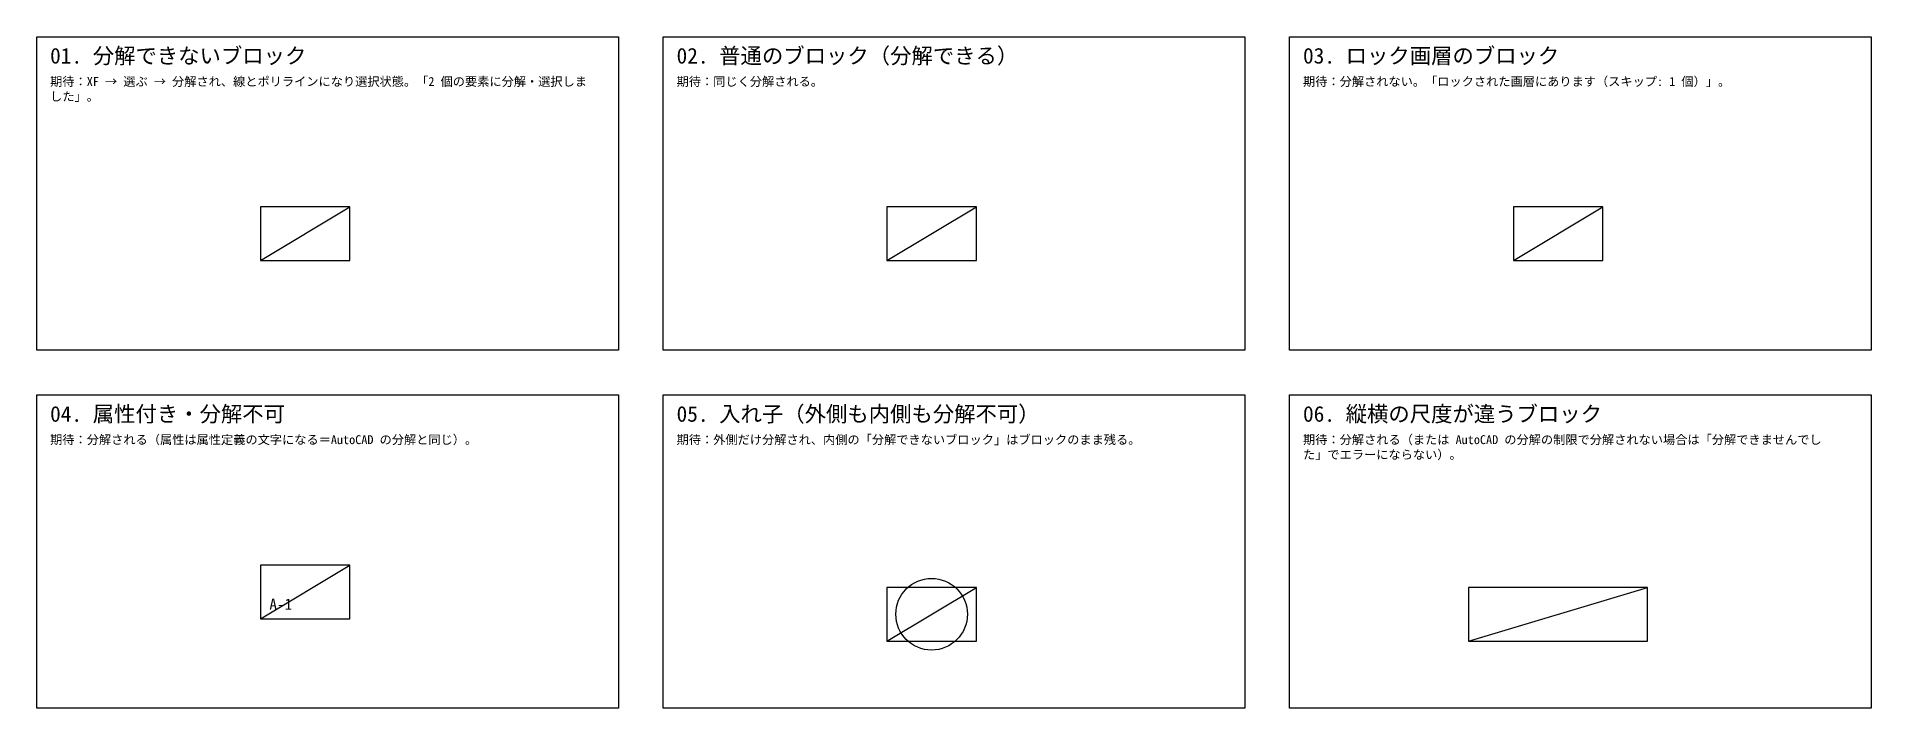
# Model space of a CAD drawing. Header units: millimetres. Extents: x 0 to 410, y -150 to 0.
import ezdxf

# ---------------------------------------------------------------- set-up
doc = ezdxf.new("R2010")
doc.units = ezdxf.units.MM
for name, color, linetype in [('TEST_区画', 9, 'Continuous'), ('TEST_見出し', 8, 'Continuous'), ('ブロック', 3, 'Continuous'), ('ロック', 1, 'Continuous')]:
    doc.layers.add(name, color=color, linetype=linetype)
doc.styles.add('TEST_JP', font='msgothic.ttc')

# ---------------------------------------------------------------- blocks, each defined once
blk = doc.blocks.new('分解できないブロック')
blk.add_line((0, 0), (20, 12))
blk.add_lwpolyline([(0, 0), (20, 0), (20, 12), (0, 12)], close=True)
blk = doc.blocks.new('普通のブロック')
blk.add_line((0, 0), (20, 12))
blk.add_lwpolyline([(0, 0), (20, 0), (20, 12), (0, 12)], close=True)
blk = doc.blocks.new('ロック画層のブロック')
blk.add_line((0, 0), (20, 12))
blk.add_lwpolyline([(0, 0), (20, 0), (20, 12), (0, 12)], close=True)
blk = doc.blocks.new('属性付き_分解不可')
blk.add_line((0, 0), (20, 12))
blk.add_lwpolyline([(0, 0), (20, 0), (20, 12), (0, 12)], close=True)
blk.add_attdef('NO', (2, 2), '', height=2.5)
blk = doc.blocks.new('入れ子_外側')
blk.add_circle((10, 6), 8)
blk.add_blockref('分解できないブロック', (0, 0))

msp = doc.modelspace()

# ---------------------------------------------------------------- linework, layer by layer
at = {"layer": 'TEST_区画'}
for points in [[(0, 0), (130, 0), (130, -70), (0, -70)], [(140, 0), (270, 0), (270, -70), (140, -70)], [(280, 0), (410, 0), (410, -70), (280, -70)], [(0, -80), (130, -80), (130, -150), (0, -150)], [(140, -80), (270, -80), (270, -150), (140, -150)], [(280, -80), (410, -80), (410, -150), (280, -150)]]:
    msp.add_lwpolyline(points, close=True, dxfattribs=at)

# ---------------------------------------------------------------- block references
at = {"layer": 'ブロック'}
for name, p in [('分解できないブロック', (50, -50)), ('普通のブロック', (190, -50)), ('入れ子_外側', (190, -135))]:
    msp.add_blockref(name, p, dxfattribs=at)
msp.add_blockref('属性付き_分解不可', (50, -130), dxfattribs=at).add_auto_attribs({'NO': 'A-1'})
at = {"layer": 'ブロック', "xscale": 2}
msp.add_blockref('普通のブロック', (320, -135), dxfattribs=at)
at = {"layer": 'ロック'}
msp.add_blockref('ロック画層のブロック', (330, -50), dxfattribs=at)

# ---------------------------------------------------------------- texts
at = {"layer": 'TEST_見出し', "style": 'TEST_JP'}
for s, p in [('01. 分解できないブロック', (3, -6)), ('02. 普通のブロック（分解できる）', (143, -6)), ('03. ロック画層のブロック', (283, -6)), ('04. 属性付き・分解不可', (3, -86)), ('05. 入れ子（外側も内側も分解不可）', (143, -86)), ('06. 縦横の尺度が違うブロック', (283, -86))]:
    msp.add_text(s, height=3.5, dxfattribs=at).set_placement(p)
at = {"layer": 'TEST_見出し', "char_height": 2, "width": 120, "attachment_point": 1, "style": 'TEST_JP'}
for s, insert in [('期待：XF → 選ぶ → 分解され、線とポリラインになり選択状態。「2 個の要素に分解・選択しました」。', (3, -9)), ('期待：同じく分解される。', (143, -9)), ('期待：分解されない。「ロックされた画層にあります（スキップ: 1 個）」。', (283, -9)), ('期待：分解される（属性は属性定義の文字になる＝AutoCAD の分解と同じ）。', (3, -89)), ('期待：外側だけ分解され、内側の「分解できないブロック」はブロックのまま残る。', (143, -89)), ('期待：分解される（または AutoCAD の分解の制限で分解されない場合は「分解できませんでした」でエラーにならない）。', (283, -89))]:
    msp.add_mtext(s, dxfattribs=dict(at, insert=insert))

doc.saveas('drawing.dxf')
